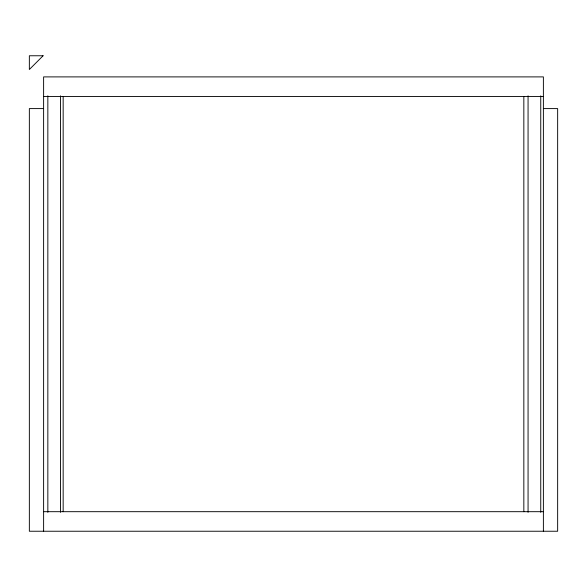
<?xml version="1.0" encoding="UTF-8"?>
<svg xmlns="http://www.w3.org/2000/svg" width="587" height="587" viewBox="0 0 587 587"><rect width="100%" height="100%" fill="white"/><g stroke="black" fill="none" stroke-linecap="round" stroke-linejoin="round"><path stroke-width="0.88" d="M43.614 96.444L543.386 96.444M43.614 108.595L29.35 108.595L29.35 531.235L557.65 531.235L557.65 108.595L543.386 108.595M43.614 511.688L543.386 511.688M543.386 531.235L543.386 76.897L43.614 76.897L43.614 531.235M540.744 95.82L540.744 512.312M528.065 95.82L528.065 512.312M523.839 96.444L523.839 511.688M63.161 96.444L63.161 511.688M60.52 95.82L60.52 512.312M47.841 95.82L47.841 512.312M43.086 55.765L29.35 69.501L29.35 55.765L43.086 55.765"/></g></svg>
